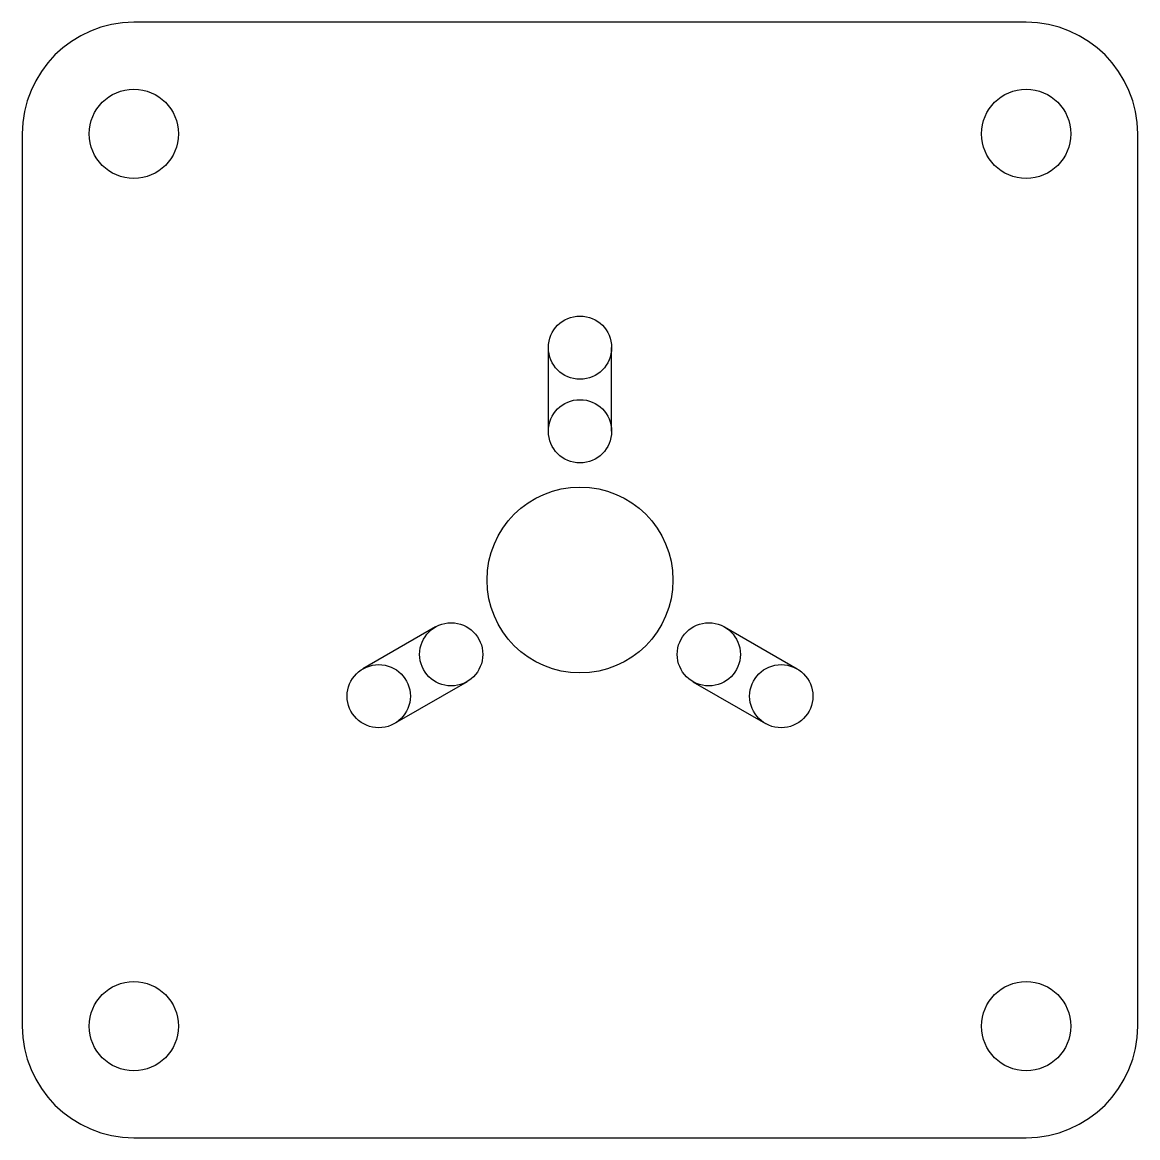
# Model space of a CAD drawing. Extents: x 0 to 60, y 0 to 60.
import ezdxf

# ---------------------------------------------------------------- set-up
doc = ezdxf.new("R2010")
doc.units = 0

msp = doc.modelspace()

# ---------------------------------------------------------------- linework, layer by layer
for p, q in [((54, 60), (6, 60)), ((0, 54), (0, 6)), ((60, 6), (60, 54)), ((28.3, 38), (28.3, 42.5)), ((31.7, 38), (31.7, 42.5)), ((22.222, 27.472), (18.325, 25.222)), ((37.778, 27.472), (41.675, 25.222)), ((23.922, 24.528), (20.025, 22.278)), ((36.078, 24.528), (39.975, 22.278)), ((6, 0), (54, 0))]:
    msp.add_line(p, q)
for centre, radius in [((6, 54), 2.4), ((54, 54), 2.4), ((30, 42.5), 1.7), ((30, 38), 1.7), ((30, 30), 5), ((23.072, 26), 1.7), ((36.928, 26), 1.7), ((19.175, 23.75), 1.7), ((40.825, 23.75), 1.7), ((6, 6), 2.4), ((54, 6), 2.4)]:
    msp.add_circle(centre, radius)
for centre, start, end in [((6, 54), 90, 180), ((54, 54), 0, 90), ((6, 6), 180, 270), ((54, 6), 270, 360)]:
    msp.add_arc(centre, 6, start, end)

doc.saveas('drawing.dxf')
